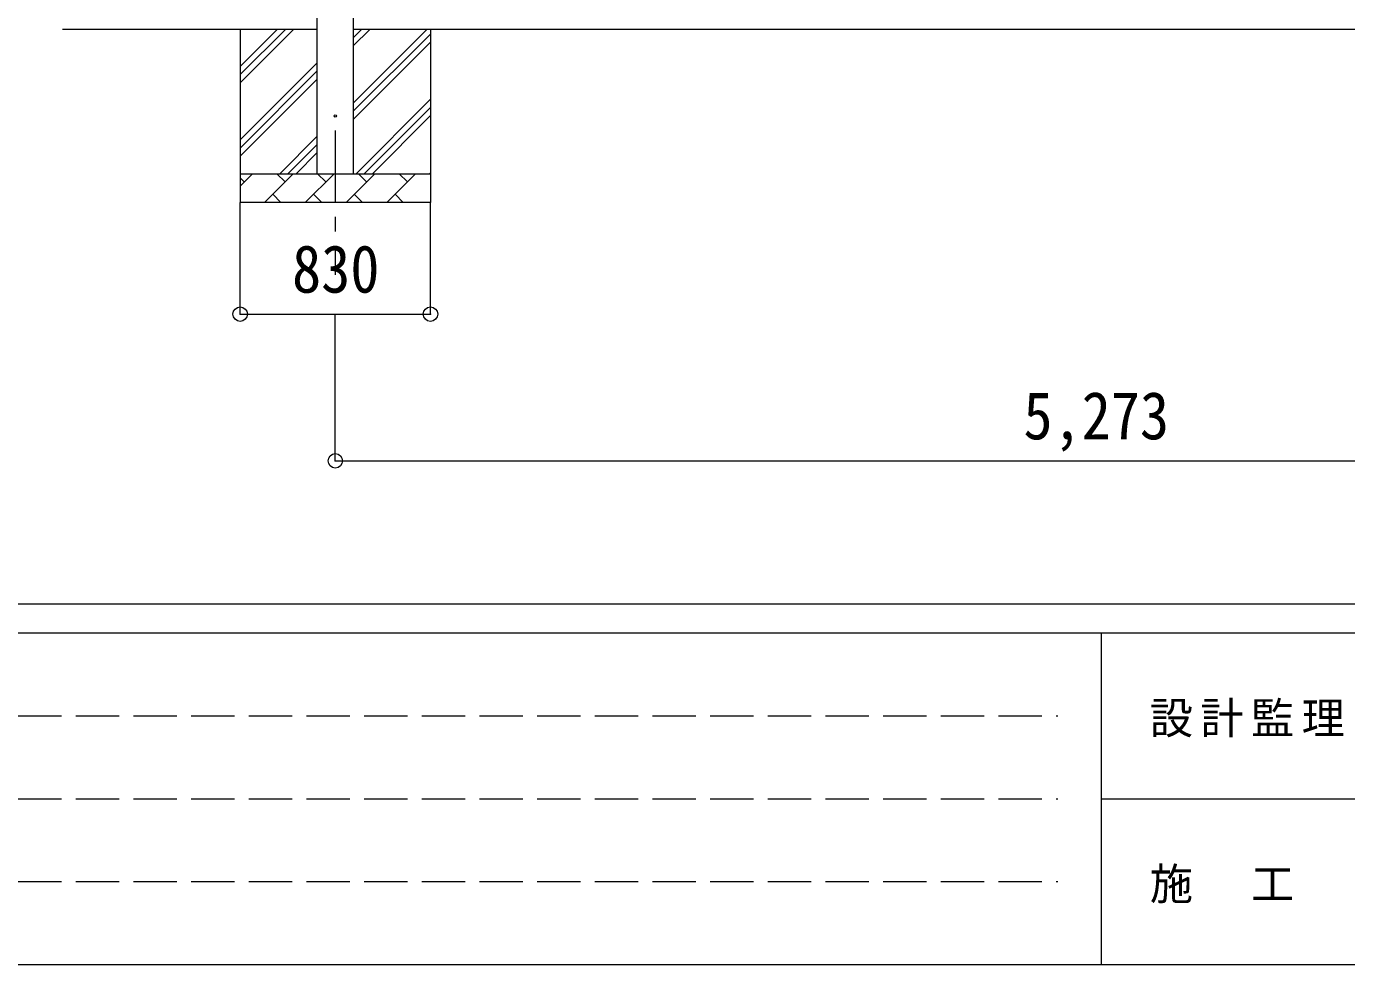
# Model space of a CAD drawing. Units: millimetres at full size, sheet at 1:50; some dimension numbers follow another scale. Extents: x -14053 to 14053, y -9700 to 9700.
# Drawn here: x -9475 to -4896, y -9700 to -6448 of the extents above; entities that cross this region are included whole.
import ezdxf
from ezdxf.enums import TextEntityAlignment as Align

# ---------------------------------------------------------------- set-up
doc = ezdxf.new("R2010")
doc.units = ezdxf.units.MM
doc.header["$LTSCALE"] = 50
doc.header["$PDMODE"] = 32
doc.header["$PDSIZE"] = 50
doc.linetypes.add('CHAIN1', pattern=[8, 5, -1, 1, -1])
doc.linetypes.add('DASHED3', pattern=[4, 3, -1])
for name, color, linetype, lineweight in [('0-0_0', 7, 'Continuous', 9), ('0-1_Defpoints', 4, 'Continuous', 9), ('0-6_PARTS1', 6, 'Continuous', 9), ('F-0', 7, 'Continuous', 9)]:
    doc.layers.add(name, color=color, linetype=linetype, lineweight=lineweight)
doc.styles.add('ＭＳ ゴシック', font='')
doc.styles.get('ＭＳ ゴシック').set_extended_font_data('MS Gothic')

msp = doc.modelspace()

# ---------------------------------------------------------------- linework, layer by layer
at = {"layer": '0-0_0'}
for p, q in [((-8466.23, -6458.82), (-9350, -6458.82)), ((-8733.73, -6458.82), (-8733.73, -7058.82)), ((-8733.73, -6643.87), (-8548.68, -6458.82)), ((-8733.73, -6615.59), (-8576.96, -6458.82)), ((-8733.73, -6587.3), (-8605.25, -6458.82)), ((-3193.23, -6458.82), (-8341.23, -6458.82)), ((-8341.23, -6713.92), (-8086.13, -6458.82)), ((-8341.23, -6515.93), (-8284.12, -6458.82)), ((-8341.23, -6487.64), (-8312.41, -6458.82)), ((-8341.23, -6742.2), (-8073.73, -6474.7)), ((-8073.73, -6458.82), (-8073.73, -7058.82)), ((-8341.23, -6770.49), (-8073.73, -6502.99)), ((-8733.73, -6841.86), (-8466.23, -6574.36)), ((-8733.73, -6870.14), (-8466.23, -6602.64)), ((-8733.73, -6898.43), (-8466.23, -6630.93)), ((-8331.57, -6958.82), (-8073.73, -6700.98)), ((-8303.29, -6958.82), (-8073.73, -6729.26)), ((-8275, -6958.82), (-8073.73, -6757.55)), ((-8596.13, -6958.82), (-8466.23, -6828.92)), ((-8567.85, -6958.82), (-8466.23, -6857.2)), ((-8539.56, -6958.82), (-8466.23, -6885.49)), ((-8733.73, -6958.82), (-8073.73, -6958.82)), ((-8733.73, -7001.71), (-8690.84, -6958.82)), ((-8649.42, -7058.82), (-8549.42, -6958.82)), ((-8577.97, -6987.37), (-8606.52, -6958.82)), ((-8507.99, -7058.82), (-8407.99, -6958.82)), ((-8436.55, -6987.37), (-8465.1, -6958.82)), ((-8366.57, -7058.82), (-8266.57, -6958.82)), ((-8295.13, -6987.37), (-8323.68, -6958.82)), ((-8225.15, -7058.82), (-8125.15, -6958.82)), ((-8153.7, -6987.37), (-8182.26, -6958.82)), ((-8077.01, -6958.82), (-8073.73, -6955.54)), ((-8719.39, -6987.37), (-8733.73, -6973.03)), ((-8620.86, -7030.27), (-8592.31, -7058.82)), ((-8479.44, -7030.27), (-8450.89, -7058.82)), ((-8338.02, -7030.27), (-8309.47, -7058.82)), ((-8196.6, -7030.27), (-8168.04, -7058.82)), ((-8073.73, -7058.82), (-8733.73, -7058.82))]:
    msp.add_line(p, q, dxfattribs=at)
at = {"layer": '0-1_Defpoints'}
for p, q in [((-8466.23, -6958.82), (-8466.23, -3458.82)), ((-8341.23, -3458.82), (-8341.23, -6958.82))]:
    msp.add_line(p, q, dxfattribs=at)
at = {"layer": '0-1_Defpoints', "color": 7, "linetype": 'CHAIN1'}
msp.add_line((-8403.73, -6808.82), (-8403.73, -7308.82), dxfattribs=at)
at = {"layer": '0-1_Defpoints'}
msp.add_circle((-8403.73, -6758.82), 4.5, dxfattribs=at)
at = {"layer": '0-6_PARTS1'}
for p, q in [((-8733.73, -7445.58), (-8733.73, -7058.82)), ((-8073.73, -7445.58), (-8073.73, -7058.82)), ((-8733.73, -7445.58), (-8073.73, -7445.58)), ((-8403.73, -7954.03), (-8403.73, -7445.58)), ((-8403.73, -7954.03), (-3130.73, -7954.03))]:
    msp.add_line(p, q, dxfattribs=at)
for p in [(-8733.73, -7445.58), (-8073.73, -7445.58), (-8403.73, -7954.03)]:
    msp.add_point(p, dxfattribs=at)
at = {"layer": 'F-0', "color": 5, "lineweight": 5}
for p, q in [((-14053.43, -8450), (13346.57, -8450)), ((-14053.43, -8550), (8901.98, -8550)), ((-5748.03, -8550), (-5748.03, -9700)), ((-5748.03, -9125), (4501.97, -9125)), ((-14053.43, -9700), (13346.57, -9700))]:
    msp.add_line(p, q, dxfattribs=at)
at = {"layer": 'F-0', "color": 4, "linetype": 'DASHED3'}
for p, q in [((-13903.43, -8837.5), (-5898.03, -8837.5)), ((-13903.43, -9125), (-5898.03, -9125)), ((-13903.43, -9412.5), (-5898.03, -9412.5))]:
    msp.add_line(p, q, dxfattribs=at)

# ---------------------------------------------------------------- texts
at = {"layer": '0-6_PARTS1', "color": 7, "style": 'ＭＳ ゴシック', "width": 0.9}
for s, p in [('830', (-8553.73, -7420.58)), ('5,273', (-6017.23, -7929.03))]:
    msp.add_text(s, height=165, dxfattribs=at).set_placement(p, align=Align.BOTTOM_LEFT)
at = {"layer": 'F-0', "char_height": 110, "attachment_point": 7, "style": 'ＭＳ ゴシック'}
for s, insert in [('\\T1.17;設計監理', (-5579.15, -8912.5)), ('\\T1.17;施\u3000工', (-5579.15, -9487.5))]:
    msp.add_mtext(s, dxfattribs=dict(at, insert=insert))

doc.saveas('drawing.dxf')
